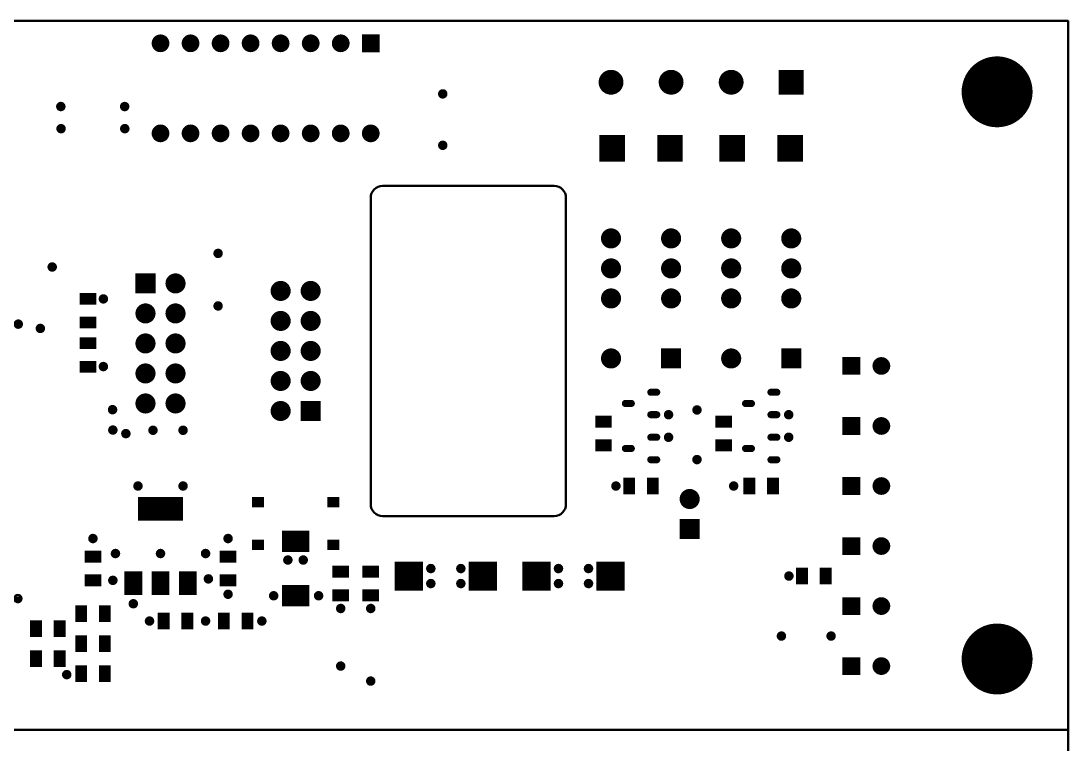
# Model space of a CAD drawing. Extents: x -61 to 101, y -94 to 26.
# Drawn here: x 12.3 to 100.9, y -35.2 to 26 of the extents above; entities that cross this region are included whole.
import ezdxf

# ---------------------------------------------------------------- set-up
doc = ezdxf.new("R2010")
doc.units = 0
doc.header["$MEASUREMENT"] = 0
doc.layers.add('BOARD', color=7, linetype='CONTINUOUS', lineweight=50)
doc.layers.add('TOP', color=5, linetype='CONTINUOUS')

msp = doc.modelspace()

# ---------------------------------------------------------------- linework, layer by layer
at = {"layer": 'BOARD'}
for points in [[(-61.12, -33.975), (100.88, -33.975), (100.88, 26.025), (-61.12, 26.025)], [(100.88, -33.975), (-61.12, -33.975), (-61.12, -93.975), (100.88, -93.975)]]:
    msp.add_lwpolyline(points, close=True, dxfattribs=at)
for points in [[(42.91, 12.065, 0.414214), (41.91, 11.065)], [(58.42, 11.065, 0.414214), (57.42, 12.065)], [(41.91, -14.875, 0.414214), (42.91, -15.875)], [(57.42, -15.875, 0.414214), (58.42, -14.875)]]:
    msp.add_lwpolyline(points, format="xyb", dxfattribs=at)
for points in [[(57.42, 12.065), (42.91, 12.065)], [(41.91, 11.065), (41.91, -14.875)], [(58.42, -14.875), (58.42, 11.065)], [(42.91, -15.875), (57.42, -15.875)]]:
    msp.add_lwpolyline(points, dxfattribs=at)
at = {"layer": 'TOP', "const_width": 0.2}
for points in [[(24.13, 23.48, 1), (24.13, 24.78, 1)], [(26.67, 23.48, 1), (26.67, 24.78, 1)], [(29.21, 23.48, 1), (29.21, 24.78, 1)], [(31.75, 23.48, 1), (31.75, 24.78, 1)], [(34.29, 23.48, 1), (34.29, 24.78, 1)], [(36.83, 23.48, 1), (36.83, 24.78, 1)], [(39.37, 23.48, 1), (39.37, 24.78, 1)], [(94.88, 17.125, 1), (94.88, 22.925, 1)], [(62.23, 19.885, 1), (62.23, 21.785, 1)], [(67.31, 19.885, 1), (67.31, 21.785, 1)], [(72.39, 19.885, 1), (72.39, 21.785, 1)], [(48, 19.55, 1), (48, 20.15, 1)], [(15.7, 18.48, 1), (15.7, 19.08, 1)], [(21.1, 18.48, 1), (21.1, 19.08, 1)], [(15.72, 16.605, 1), (15.72, 17.205, 1)], [(21.11, 16.605, 1), (21.11, 17.205, 1)], [(24.13, 15.86, 1), (24.13, 17.16, 1)], [(26.67, 15.86, 1), (26.67, 17.16, 1)], [(29.21, 15.86, 1), (29.21, 17.16, 1)], [(31.75, 15.86, 1), (31.75, 17.16, 1)], [(34.29, 15.86, 1), (34.29, 17.16, 1)], [(36.83, 15.86, 1), (36.83, 17.16, 1)], [(39.37, 15.86, 1), (39.37, 17.16, 1)], [(41.91, 15.86, 1), (41.91, 17.16, 1)], [(48, 15.2, 1), (48, 15.8, 1)], [(62.23, 6.87, 1), (62.23, 8.37, 1)], [(67.31, 6.87, 1), (67.31, 8.37, 1)], [(72.39, 6.87, 1), (72.39, 8.37, 1)], [(77.47, 6.87, 1), (77.47, 8.37, 1)], [(29, 6.05, 1), (29, 6.65, 1)], [(14.97, 4.9, 1), (14.97, 5.5, 1)], [(62.23, 4.33, 1), (62.23, 5.83, 1)], [(67.31, 4.33, 1), (67.31, 5.83, 1)], [(72.39, 4.33, 1), (72.39, 5.83, 1)], [(77.47, 4.33, 1), (77.47, 5.83, 1)], [(25.4, 3.06, 1), (25.4, 4.56, 1)], [(34.29, 2.425, 1), (34.29, 3.925, 1)], [(36.83, 2.425, 1), (36.83, 3.925, 1)], [(19.3, 2.2, 1), (19.3, 2.8, 1)], [(62.23, 1.79, 1), (62.23, 3.29, 1)], [(67.31, 1.79, 1), (67.31, 3.29, 1)], [(72.39, 1.79, 1), (72.39, 3.29, 1)], [(77.47, 1.79, 1), (77.47, 3.29, 1)], [(22.86, 0.52, 1), (22.86, 2.02, 1)], [(25.4, 0.52, 1), (25.4, 2.02, 1)], [(29, 1.605, 1), (29, 2.205, 1)], [(34.29, -0.115, 1), (34.29, 1.385, 1)], [(36.83, -0.115, 1), (36.83, 1.385, 1)], [(12.1, 0.065, 1), (12.1, 0.665, 1)], [(13.97, -0.3, 1), (13.97, 0.3, 1)], [(22.86, -2.02, 1), (22.86, -0.52, 1)], [(25.4, -2.02, 1), (25.4, -0.52, 1)], [(34.29, -2.655, 1), (34.29, -1.155, 1)], [(36.83, -2.655, 1), (36.83, -1.155, 1)], [(62.23, -3.29, 1), (62.23, -1.79, 1)], [(72.39, -3.29, 1), (72.39, -1.79, 1)], [(85.09, -3.825, 1), (85.09, -2.525, 1)], [(19.3, -3.525, 1), (19.3, -2.925, 1)], [(22.86, -4.56, 1), (22.86, -3.06, 1)], [(25.4, -4.56, 1), (25.4, -3.06, 1)], [(34.29, -5.195, 1), (34.29, -3.695, 1)], [(36.83, -5.195, 1), (36.83, -3.695, 1)], [(65.595, -5.6, -1), (65.595, -5.2), (66.095, -5.2, -1), (66.095, -5.6)], [(75.755, -5.6, -1), (75.755, -5.2), (76.255, -5.2, -1), (76.255, -5.6)], [(22.86, -7.1, 1), (22.86, -5.6, 1)], [(25.4, -7.1, 1), (25.4, -5.6, 1)], [(34.29, -7.735, 1), (34.29, -6.235, 1)], [(63.445, -6.55, -1), (63.445, -6.15), (63.945, -6.15, -1), (63.945, -6.55)], [(73.605, -6.55, -1), (73.605, -6.15), (74.105, -6.15, -1), (74.105, -6.55)], [(20.075, -7.175, 1), (20.075, -6.575, 1)], [(65.595, -7.5, -1), (65.595, -7.1), (66.095, -7.1, -1), (66.095, -7.5)], [(67.095, -7.6, 1), (67.095, -7, 1)], [(69.5, -7.2, 1), (69.5, -6.6, 1)], [(75.755, -7.5, -1), (75.755, -7.1), (76.255, -7.1, -1), (76.255, -7.5)], [(77.255, -7.6, 1), (77.255, -7, 1)], [(85.09, -8.905, 1), (85.09, -7.605, 1)], [(20.1, -8.9, 1), (20.1, -8.3, 1)], [(21.2, -9.2, 1), (21.2, -8.6, 1)], [(23.495, -8.92, 1), (23.495, -8.32, 1)], [(26.035, -8.92, 1), (26.035, -8.32, 1)], [(67.095, -9.51, 1), (67.095, -8.91, 1)], [(77.255, -9.51, 1), (77.255, -8.91, 1)], [(65.595, -9.41, -1), (65.595, -9.01), (66.095, -9.01, -1), (66.095, -9.41)], [(75.755, -9.41, -1), (75.755, -9.01), (76.255, -9.01, -1), (76.255, -9.41)], [(63.445, -10.36, -1), (63.445, -9.96), (63.945, -9.96, -1), (63.945, -10.36)], [(73.605, -10.36, -1), (73.605, -9.96), (74.105, -9.96, -1), (74.105, -10.36)], [(65.595, -11.31, -1), (65.595, -10.91), (66.095, -10.91, -1), (66.095, -11.31)], [(69.5, -11.4, 1), (69.5, -10.8, 1)], [(75.755, -11.31, -1), (75.755, -10.91), (76.255, -10.91, -1), (76.255, -11.31)], [(22.225, -13.635, 1), (22.225, -13.035, 1)], [(26.035, -13.635, 1), (26.035, -13.035, 1)], [(62.645, -13.635, 1), (62.645, -13.035, 1)], [(72.602, -13.635, 1), (72.602, -13.035, 1)], [(85.09, -13.985, 1), (85.09, -12.685, 1)], [(68.88, -15.185, 1), (68.88, -13.685, 1)], [(18.415, -18.08, 1), (18.415, -17.48, 1)], [(29.845, -18.08, 1), (29.845, -17.48, 1)], [(85.09, -19.065, 1), (85.09, -17.765, 1)], [(20.32, -19.35, 1), (20.32, -18.75, 1)], [(24.13, -19.35, 1), (24.13, -18.75, 1)], [(27.94, -19.35, 1), (27.94, -18.75, 1)], [(34.9, -19.9, 1), (34.9, -19.3, 1)], [(36.2, -19.9, 1), (36.2, -19.3, 1)], [(46.99, -20.62, 1), (46.99, -20.02, 1)], [(49.53, -20.62, 1), (49.53, -20.02, 1)], [(57.785, -20.62, 1), (57.785, -20.02, 1)], [(60.325, -20.62, 1), (60.325, -20.02, 1)], [(20.1, -21.62, 1), (20.1, -21.02, 1)], [(28.181, -21.495, 1), (28.181, -20.895, 1)], [(46.99, -21.89, 1), (46.99, -21.29, 1)], [(49.53, -21.89, 1), (49.53, -21.29, 1)], [(57.785, -21.89, 1), (57.785, -21.29, 1)], [(60.325, -21.89, 1), (60.325, -21.29, 1)], [(77.275, -21.255, 1), (77.275, -20.655, 1)], [(29.845, -22.795, 1), (29.845, -22.195, 1)], [(12.065, -23.16, 1), (12.065, -22.56, 1)], [(21.83, -23.6, 1), (21.83, -23, 1)], [(33.7, -22.922, 1), (33.7, -22.322, 1)], [(37.5, -22.922, 1), (37.5, -22.322, 1)], [(85.09, -24.145, 1), (85.09, -22.845, 1)], [(39.37, -24, 1), (39.37, -23.4, 1)], [(41.91, -24, 1), (41.91, -23.4, 1)], [(23.2, -25.065, 1), (23.2, -24.465, 1)], [(27.94, -25.065, 1), (27.94, -24.465, 1)], [(32.7, -25.065, 1), (32.7, -24.465, 1)], [(76.64, -26.335, 1), (76.64, -25.735, 1)], [(80.84, -26.335, 1), (80.84, -25.735, 1)], [(94.88, -30.875, 1), (94.88, -25.075, 1)], [(39.37, -28.875, 1), (39.37, -28.275, 1)], [(85.09, -29.225, 1), (85.09, -27.925, 1)], [(16.2, -29.6, 1), (16.2, -29, 1)], [(41.91, -30.145, 1), (41.91, -29.545, 1)]]:
    msp.add_lwpolyline(points, format="xyb", close=True, dxfattribs=at)
for points in [[(41.26, 23.48), (41.26, 24.78), (42.56, 24.78), (42.56, 23.48)], [(76.52, 19.885), (76.52, 21.785), (78.42, 21.785), (78.42, 19.885)], [(61.34, 14.21), (61.34, 16.27), (63.3, 16.27), (63.3, 14.21)], [(66.24, 14.21), (66.24, 16.27), (68.2, 16.27), (68.2, 14.21)], [(71.5, 14.21), (71.5, 16.27), (73.46, 16.27), (73.46, 14.21)], [(76.4, 14.21), (76.4, 16.27), (78.36, 16.27), (78.36, 14.21)], [(22.11, 3.06), (22.11, 4.56), (23.61, 4.56), (23.61, 3.06)], [(17.4, 2.1), (17.4, 2.9), (18.6, 2.9), (18.6, 2.1)], [(17.4, 0.1), (17.4, 0.9), (18.6, 0.9), (18.6, 0.1)], [(17.4, -1.65), (17.4, -0.85), (18.6, -0.85), (18.6, -1.65)], [(66.56, -3.29), (66.56, -1.79), (68.06, -1.79), (68.06, -3.29)], [(76.72, -3.29), (76.72, -1.79), (78.22, -1.79), (78.22, -3.29)], [(81.9, -3.825), (81.9, -2.525), (83.2, -2.525), (83.2, -3.825)], [(17.4, -3.65), (17.4, -2.85), (18.6, -2.85), (18.6, -3.65)], [(36.08, -7.735), (36.08, -6.235), (37.58, -6.235), (37.58, -7.735)], [(60.995, -8.29), (60.995, -7.49), (62.195, -7.49), (62.195, -8.29)], [(71.155, -8.29), (71.155, -7.49), (72.355, -7.49), (72.355, -8.29)], [(81.9, -8.905), (81.9, -7.605), (83.2, -7.605), (83.2, -8.905)], [(60.995, -10.29), (60.995, -9.49), (62.195, -9.49), (62.195, -10.29)], [(71.155, -10.29), (71.155, -9.49), (72.355, -9.49), (72.355, -10.29)], [(63.37, -13.935), (63.37, -12.735), (64.17, -12.735), (64.17, -13.935)], [(65.37, -13.935), (65.37, -12.735), (66.17, -12.735), (66.17, -13.935)], [(73.53, -13.935), (73.53, -12.735), (74.33, -12.735), (74.33, -13.935)], [(75.53, -13.935), (75.53, -12.735), (76.33, -12.735), (76.33, -13.935)], [(81.9, -13.985), (81.9, -12.685), (83.2, -12.685), (83.2, -13.985)], [(22.33, -16.165), (22.33, -14.365), (25.93, -14.365), (25.93, -16.165)], [(31.975, -15.045), (31.975, -14.365), (32.795, -14.365), (32.795, -15.045)], [(38.325, -15.045), (38.325, -14.365), (39.145, -14.365), (39.145, -15.045)], [(68.13, -17.725), (68.13, -16.225), (69.63, -16.225), (69.63, -17.725)], [(34.51, -18.818), (34.51, -17.218), (36.61, -17.218), (36.61, -18.818)], [(81.9, -19.065), (81.9, -17.765), (83.2, -17.765), (83.2, -19.065)], [(31.975, -18.655), (31.975, -17.975), (32.795, -17.975), (32.795, -18.655)], [(38.325, -18.655), (38.325, -17.975), (39.145, -17.975), (39.145, -18.655)], [(17.815, -19.72), (17.815, -18.92), (19.015, -18.92), (19.015, -19.72)], [(29.245, -19.72), (29.245, -18.92), (30.445, -18.92), (30.445, -19.72)], [(38.77, -20.99), (38.77, -20.19), (39.97, -20.19), (39.97, -20.99)], [(41.31, -20.99), (41.31, -20.19), (42.51, -20.19), (42.51, -20.99)], [(44.035, -22.08), (44.035, -19.83), (46.235, -19.83), (46.235, -22.08)], [(50.285, -22.08), (50.285, -19.83), (52.485, -19.83), (52.485, -22.08)], [(54.83, -22.08), (54.83, -19.83), (57.03, -19.83), (57.03, -22.08)], [(61.08, -22.08), (61.08, -19.83), (63.28, -19.83), (63.28, -22.08)], [(77.975, -21.555), (77.975, -20.355), (78.775, -20.355), (78.775, -21.555)], [(79.975, -21.555), (79.975, -20.355), (80.775, -20.355), (80.775, -21.555)], [(17.815, -21.72), (17.815, -20.92), (19.015, -20.92), (19.015, -21.72)], [(21.18, -22.465), (21.18, -20.665), (22.48, -20.665), (22.48, -22.465)], [(23.48, -22.465), (23.48, -20.665), (24.78, -20.665), (24.78, -22.465)], [(25.78, -22.465), (25.78, -20.665), (27.08, -20.665), (27.08, -22.465)], [(29.245, -21.72), (29.245, -20.92), (30.445, -20.92), (30.445, -21.72)], [(34.51, -23.422), (34.51, -21.822), (36.61, -21.822), (36.61, -23.422)], [(38.77, -22.99), (38.77, -22.19), (39.97, -22.19), (39.97, -22.99)], [(41.31, -22.99), (41.31, -22.19), (42.51, -22.19), (42.51, -22.99)], [(81.9, -24.145), (81.9, -22.845), (83.2, -22.845), (83.2, -24.145)], [(17.015, -24.73), (17.015, -23.53), (17.815, -23.53), (17.815, -24.73)], [(19.015, -24.73), (19.015, -23.53), (19.815, -23.53), (19.815, -24.73)], [(13.205, -26), (13.205, -24.8), (14.005, -24.8), (14.005, -26)], [(15.205, -26), (15.205, -24.8), (16.005, -24.8), (16.005, -26)], [(24, -25.365), (24, -24.165), (24.8, -24.165), (24.8, -25.365)], [(26, -25.365), (26, -24.165), (26.8, -24.165), (26.8, -25.365)], [(29.08, -25.365), (29.08, -24.165), (29.88, -24.165), (29.88, -25.365)], [(31.08, -25.365), (31.08, -24.165), (31.88, -24.165), (31.88, -25.365)], [(17.015, -27.27), (17.015, -26.07), (17.815, -26.07), (17.815, -27.27)], [(19.015, -27.27), (19.015, -26.07), (19.815, -26.07), (19.815, -27.27)], [(13.205, -28.54), (13.205, -27.34), (14.005, -27.34), (14.005, -28.54)], [(15.205, -28.54), (15.205, -27.34), (16.005, -27.34), (16.005, -28.54)], [(81.9, -29.225), (81.9, -27.925), (83.2, -27.925), (83.2, -29.225)], [(17.015, -29.81), (17.015, -28.61), (17.815, -28.61), (17.815, -29.81)], [(19.015, -29.81), (19.015, -28.61), (19.815, -28.61), (19.815, -29.81)]]:
    msp.add_lwpolyline(points, close=True, dxfattribs=at)
for points in [[(23.484, 24.2), (24.776, 24.2)], [(23.494, 24), (24.766, 24)], [(23.539, 24.4), (24.721, 24.4)], [(23.682, 24.6), (24.578, 24.6)], [(26.024, 24.2), (27.316, 24.2)], [(26.034, 24), (27.306, 24)], [(26.079, 24.4), (27.261, 24.4)], [(26.222, 24.6), (27.118, 24.6)], [(28.564, 24.2), (29.856, 24.2)], [(28.574, 24), (29.846, 24)], [(28.619, 24.4), (29.801, 24.4)], [(28.762, 24.6), (29.658, 24.6)], [(31.104, 24.2), (32.396, 24.2)], [(31.114, 24), (32.386, 24)], [(31.159, 24.4), (32.341, 24.4)], [(31.302, 24.6), (32.198, 24.6)], [(33.644, 24.2), (34.936, 24.2)], [(33.654, 24), (34.926, 24)], [(33.699, 24.4), (34.881, 24.4)], [(33.842, 24.6), (34.738, 24.6)], [(36.184, 24.2), (37.476, 24.2)], [(36.194, 24), (37.466, 24)], [(36.239, 24.4), (37.421, 24.4)], [(36.382, 24.6), (37.278, 24.6)], [(38.724, 24.2), (40.016, 24.2)], [(38.734, 24), (40.006, 24)], [(38.779, 24.4), (39.961, 24.4)], [(38.922, 24.6), (39.818, 24.6)], [(41.26, 24.6), (42.56, 24.6)], [(41.26, 24.4), (42.56, 24.4)], [(41.26, 24.2), (42.56, 24.2)], [(41.26, 24), (42.56, 24)], [(23.57, 23.8), (24.69, 23.8)], [(23.754, 23.6), (24.506, 23.6)], [(26.11, 23.8), (27.23, 23.8)], [(26.294, 23.6), (27.046, 23.6)], [(28.65, 23.8), (29.77, 23.8)], [(28.834, 23.6), (29.586, 23.6)], [(31.19, 23.8), (32.31, 23.8)], [(31.374, 23.6), (32.126, 23.6)], [(33.73, 23.8), (34.85, 23.8)], [(33.914, 23.6), (34.666, 23.6)], [(36.27, 23.8), (37.39, 23.8)], [(36.454, 23.6), (37.206, 23.6)], [(38.81, 23.8), (39.93, 23.8)], [(38.994, 23.6), (39.746, 23.6)], [(41.26, 23.8), (42.56, 23.8)], [(41.26, 23.6), (42.56, 23.6)], [(92.962, 22.2), (96.798, 22.2)], [(93.216, 22.4), (96.544, 22.4)], [(93.547, 22.6), (96.213, 22.6)], [(94.038, 22.8), (95.722, 22.8)], [(61.353, 21.2), (63.107, 21.2)], [(61.467, 21.4), (62.993, 21.4)], [(61.667, 21.6), (62.793, 21.6)], [(66.433, 21.2), (68.187, 21.2)], [(66.547, 21.4), (68.073, 21.4)], [(66.747, 21.6), (67.873, 21.6)], [(71.513, 21.2), (73.267, 21.2)], [(71.627, 21.4), (73.153, 21.4)], [(71.827, 21.6), (72.953, 21.6)], [(76.52, 21.6), (78.42, 21.6)], [(76.52, 21.4), (78.42, 21.4)], [(76.52, 21.2), (78.42, 21.2)], [(92.229, 21.2), (97.531, 21.2)], [(92.327, 21.4), (97.433, 21.4)], [(92.445, 21.6), (97.315, 21.6)], [(92.587, 21.8), (97.173, 21.8)], [(92.757, 22), (97.003, 22)], [(61.281, 20.8), (63.179, 20.8)], [(61.295, 21), (63.165, 21)], [(61.31, 20.6), (63.15, 20.6)], [(61.386, 20.4), (63.074, 20.4)], [(66.361, 20.8), (68.259, 20.8)], [(66.375, 21), (68.245, 21)], [(66.39, 20.6), (68.23, 20.6)], [(66.466, 20.4), (68.154, 20.4)], [(71.441, 20.8), (73.339, 20.8)], [(71.455, 21), (73.325, 21)], [(71.47, 20.6), (73.31, 20.6)], [(71.546, 20.4), (73.234, 20.4)], [(76.52, 21), (78.42, 21)], [(76.52, 20.8), (78.42, 20.8)], [(76.52, 20.6), (78.42, 20.6)], [(76.52, 20.4), (78.42, 20.4)], [(92.005, 20.4), (97.755, 20.4)], [(92.038, 20.6), (97.722, 20.6)], [(92.086, 20.8), (97.674, 20.8)], [(92.149, 21), (97.611, 21)], [(47.705, 19.8), (48.295, 19.8)], [(47.741, 20), (48.259, 20)], [(47.835, 19.6), (48.165, 19.6)], [(61.524, 20.2), (62.936, 20.2)], [(61.777, 20), (62.683, 20)], [(66.604, 20.2), (68.016, 20.2)], [(66.857, 20), (67.763, 20)], [(71.684, 20.2), (73.096, 20.2)], [(71.937, 20), (72.843, 20)], [(76.52, 20.2), (78.42, 20.2)], [(76.52, 20), (78.42, 20)], [(91.981, 20), (97.779, 20)], [(91.986, 20.2), (97.774, 20.2)], [(91.989, 19.8), (97.771, 19.8)], [(92.012, 19.6), (97.748, 19.6)], [(92.049, 19.4), (97.711, 19.4)], [(15.401, 18.8), (15.999, 18.8)], [(15.46, 18.6), (15.94, 18.6)], [(15.497, 19), (15.903, 19)], [(20.801, 18.8), (21.399, 18.8)], [(20.86, 18.6), (21.34, 18.6)], [(20.897, 19), (21.303, 19)], [(92.1, 19.2), (97.66, 19.2)], [(92.168, 19), (97.592, 19)], [(92.252, 18.8), (97.508, 18.8)], [(92.355, 18.6), (97.405, 18.6)], [(92.479, 18.4), (97.281, 18.4)], [(92.627, 18.2), (97.133, 18.2)], [(92.805, 18), (96.955, 18)], [(93.021, 17.8), (96.739, 17.8)], [(15.436, 17), (16.004, 17)], [(15.439, 16.8), (16.001, 16.8)], [(15.666, 17.2), (15.774, 17.2)], [(20.826, 17), (21.394, 17)], [(20.829, 16.8), (21.391, 16.8)], [(21.056, 17.2), (21.164, 17.2)], [(23.549, 16.8), (24.711, 16.8)], [(23.703, 17), (24.557, 17)], [(26.089, 16.8), (27.251, 16.8)], [(26.243, 17), (27.097, 17)], [(28.629, 16.8), (29.791, 16.8)], [(28.783, 17), (29.637, 17)], [(31.169, 16.8), (32.331, 16.8)], [(31.323, 17), (32.177, 17)], [(33.709, 16.8), (34.871, 16.8)], [(33.863, 17), (34.717, 17)], [(36.249, 16.8), (37.411, 16.8)], [(36.403, 17), (37.257, 17)], [(38.789, 16.8), (39.951, 16.8)], [(38.943, 17), (39.797, 17)], [(41.329, 16.8), (42.491, 16.8)], [(41.483, 17), (42.337, 17)], [(93.29, 17.6), (96.47, 17.6)], [(93.648, 17.4), (96.112, 17.4)], [(94.225, 17.2), (95.535, 17.2)], [(23.487, 16.6), (24.773, 16.6)], [(23.49, 16.4), (24.77, 16.4)], [(23.559, 16.2), (24.701, 16.2)], [(23.728, 16), (24.532, 16)], [(26.027, 16.6), (27.313, 16.6)], [(26.03, 16.4), (27.31, 16.4)], [(26.099, 16.2), (27.241, 16.2)], [(26.268, 16), (27.072, 16)], [(28.567, 16.6), (29.853, 16.6)], [(28.57, 16.4), (29.85, 16.4)], [(28.639, 16.2), (29.781, 16.2)], [(28.808, 16), (29.612, 16)], [(31.107, 16.6), (32.393, 16.6)], [(31.11, 16.4), (32.39, 16.4)], [(31.179, 16.2), (32.321, 16.2)], [(31.348, 16), (32.152, 16)], [(33.647, 16.6), (34.933, 16.6)], [(33.65, 16.4), (34.93, 16.4)], [(33.719, 16.2), (34.861, 16.2)], [(33.888, 16), (34.692, 16)], [(36.187, 16.6), (37.473, 16.6)], [(36.19, 16.4), (37.47, 16.4)], [(36.259, 16.2), (37.401, 16.2)], [(36.428, 16), (37.232, 16)], [(38.727, 16.6), (40.013, 16.6)], [(38.73, 16.4), (40.01, 16.4)], [(38.799, 16.2), (39.941, 16.2)], [(38.968, 16), (39.772, 16)], [(41.267, 16.6), (42.553, 16.6)], [(41.27, 16.4), (42.55, 16.4)], [(41.339, 16.2), (42.481, 16.2)], [(41.508, 16), (42.312, 16)], [(61.34, 16.2), (63.3, 16.2)], [(61.34, 16), (63.3, 16)], [(66.24, 16.2), (68.2, 16.2)], [(66.24, 16), (68.2, 16)], [(71.5, 16.2), (73.46, 16.2)], [(71.5, 16), (73.46, 16)], [(76.4, 16.2), (78.36, 16.2)], [(76.4, 16), (78.36, 16)], [(47.718, 15.6), (48.282, 15.6)], [(47.718, 15.4), (48.282, 15.4)], [(61.34, 15.8), (63.3, 15.8)], [(61.34, 15.6), (63.3, 15.6)], [(61.34, 15.4), (63.3, 15.4)], [(61.34, 15.2), (63.3, 15.2)], [(61.34, 15), (63.3, 15)], [(66.24, 15.8), (68.2, 15.8)], [(66.24, 15.6), (68.2, 15.6)], [(66.24, 15.4), (68.2, 15.4)], [(66.24, 15.2), (68.2, 15.2)], [(66.24, 15), (68.2, 15)], [(71.5, 15.8), (73.46, 15.8)], [(71.5, 15.6), (73.46, 15.6)], [(71.5, 15.4), (73.46, 15.4)], [(71.5, 15.2), (73.46, 15.2)], [(71.5, 15), (73.46, 15)], [(76.4, 15.8), (78.36, 15.8)], [(76.4, 15.6), (78.36, 15.6)], [(76.4, 15.4), (78.36, 15.4)], [(76.4, 15.2), (78.36, 15.2)], [(76.4, 15), (78.36, 15)], [(61.34, 14.8), (63.3, 14.8)], [(61.34, 14.6), (63.3, 14.6)], [(61.34, 14.4), (63.3, 14.4)], [(66.24, 14.8), (68.2, 14.8)], [(66.24, 14.6), (68.2, 14.6)], [(66.24, 14.4), (68.2, 14.4)], [(71.5, 14.8), (73.46, 14.8)], [(71.5, 14.6), (73.46, 14.6)], [(71.5, 14.4), (73.46, 14.4)], [(76.4, 14.8), (78.36, 14.8)], [(76.4, 14.6), (78.36, 14.6)], [(76.4, 14.4), (78.36, 14.4)], [(61.584, 8), (62.876, 8)], [(61.755, 8.2), (62.705, 8.2)], [(66.664, 8), (67.956, 8)], [(66.835, 8.2), (67.785, 8.2)], [(71.744, 8), (73.036, 8)], [(71.915, 8.2), (72.865, 8.2)], [(76.824, 8), (78.116, 8)], [(76.995, 8.2), (77.945, 8.2)], [(61.481, 7.6), (62.979, 7.6)], [(61.502, 7.8), (62.958, 7.8)], [(61.513, 7.4), (62.947, 7.4)], [(61.609, 7.2), (62.851, 7.2)], [(61.808, 7), (62.652, 7)], [(66.561, 7.6), (68.059, 7.6)], [(66.582, 7.8), (68.038, 7.8)], [(66.593, 7.4), (68.027, 7.4)], [(66.689, 7.2), (67.931, 7.2)], [(66.888, 7), (67.732, 7)], [(71.641, 7.6), (73.139, 7.6)], [(71.662, 7.8), (73.118, 7.8)], [(71.673, 7.4), (73.107, 7.4)], [(71.769, 7.2), (73.011, 7.2)], [(71.968, 7), (72.812, 7)], [(76.721, 7.6), (78.219, 7.6)], [(76.742, 7.8), (78.198, 7.8)], [(76.753, 7.4), (78.187, 7.4)], [(76.849, 7.2), (78.091, 7.2)], [(77.048, 7), (77.892, 7)], [(28.705, 6.4), (29.295, 6.4)], [(28.741, 6.2), (29.259, 6.2)], [(28.835, 6.6), (29.165, 6.6)], [(14.747, 5.4), (15.193, 5.4)], [(61.552, 5.4), (62.908, 5.4)], [(61.69, 5.6), (62.77, 5.6)], [(62.02, 5.8), (62.44, 5.8)], [(66.632, 5.4), (67.988, 5.4)], [(66.77, 5.6), (67.85, 5.6)], [(67.1, 5.8), (67.52, 5.8)], [(71.712, 5.4), (73.068, 5.4)], [(71.85, 5.6), (72.93, 5.6)], [(72.18, 5.8), (72.6, 5.8)], [(76.792, 5.4), (78.148, 5.4)], [(76.93, 5.6), (78.01, 5.6)], [(77.26, 5.8), (77.68, 5.8)], [(14.67, 5.2), (15.27, 5.2)], [(14.747, 5), (15.193, 5)], [(22.11, 4.4), (23.61, 4.4)], [(24.937, 4.4), (25.863, 4.4)], [(61.485, 5), (62.975, 5)], [(61.49, 5.2), (62.97, 5.2)], [(61.535, 4.8), (62.925, 4.8)], [(61.654, 4.6), (62.806, 4.6)], [(61.914, 4.4), (62.546, 4.4)], [(66.565, 5), (68.055, 5)], [(66.57, 5.2), (68.05, 5.2)], [(66.615, 4.8), (68.005, 4.8)], [(66.734, 4.6), (67.886, 4.6)], [(66.994, 4.4), (67.626, 4.4)], [(71.645, 5), (73.135, 5)], [(71.65, 5.2), (73.13, 5.2)], [(71.695, 4.8), (73.085, 4.8)], [(71.814, 4.6), (72.966, 4.6)], [(72.074, 4.4), (72.706, 4.4)], [(76.725, 5), (78.215, 5)], [(76.73, 5.2), (78.21, 5.2)], [(76.775, 4.8), (78.165, 4.8)], [(76.894, 4.6), (78.046, 4.6)], [(77.154, 4.4), (77.786, 4.4)], [(22.11, 4.2), (23.61, 4.2)], [(22.11, 4), (23.61, 4)], [(22.11, 3.8), (23.61, 3.8)], [(22.11, 3.6), (23.61, 3.6)], [(24.651, 3.8), (26.149, 3.8)], [(24.675, 4), (26.125, 4)], [(24.68, 3.6), (26.12, 3.6)], [(24.76, 4.2), (26.04, 4.2)], [(33.673, 3.6), (34.907, 3.6)], [(33.876, 3.8), (34.704, 3.8)], [(36.213, 3.6), (37.447, 3.6)], [(36.416, 3.8), (37.244, 3.8)], [(17.4, 2.8), (18.6, 2.8)], [(17.4, 2.6), (18.6, 2.6)], [(19.018, 2.6), (19.582, 2.6)], [(22.11, 3.4), (23.61, 3.4)], [(22.11, 3.2), (23.61, 3.2)], [(24.772, 3.4), (26.028, 3.4)], [(24.964, 3.2), (25.836, 3.2)], [(33.541, 3.2), (35.039, 3.2)], [(33.561, 3), (35.019, 3)], [(33.575, 3.4), (35.005, 3.4)], [(33.641, 2.8), (34.939, 2.8)], [(33.809, 2.6), (34.771, 2.6)], [(36.081, 3.2), (37.579, 3.2)], [(36.101, 3), (37.559, 3)], [(36.115, 3.4), (37.545, 3.4)], [(36.181, 2.8), (37.479, 2.8)], [(36.349, 2.6), (37.311, 2.6)], [(61.483, 2.6), (62.977, 2.6)], [(61.527, 2.8), (62.933, 2.8)], [(61.638, 3), (62.822, 3)], [(61.874, 3.2), (62.586, 3.2)], [(66.563, 2.6), (68.057, 2.6)], [(66.607, 2.8), (68.013, 2.8)], [(66.718, 3), (67.902, 3)], [(66.954, 3.2), (67.666, 3.2)], [(71.643, 2.6), (73.137, 2.6)], [(71.687, 2.8), (73.093, 2.8)], [(71.798, 3), (72.982, 3)], [(72.034, 3.2), (72.746, 3.2)], [(76.723, 2.6), (78.217, 2.6)], [(76.767, 2.8), (78.173, 2.8)], [(76.878, 3), (78.062, 3)], [(77.114, 3.2), (77.826, 3.2)], [(17.4, 2.4), (18.6, 2.4)], [(17.4, 2.2), (18.6, 2.2)], [(19.018, 2.4), (19.582, 2.4)], [(22.33, 1.8), (23.39, 1.8)], [(22.688, 2), (23.032, 2)], [(24.87, 1.8), (25.93, 1.8)], [(25.228, 2), (25.572, 2)], [(28.716, 2), (29.284, 2)], [(28.719, 1.8), (29.281, 1.8)], [(28.946, 2.2), (29.054, 2.2)], [(61.494, 2.4), (62.966, 2.4)], [(61.562, 2.2), (62.898, 2.2)], [(61.71, 2), (62.75, 2)], [(62.108, 1.8), (62.352, 1.8)], [(66.574, 2.4), (68.046, 2.4)], [(66.642, 2.2), (67.978, 2.2)], [(66.79, 2), (67.83, 2)], [(67.188, 1.8), (67.432, 1.8)], [(71.654, 2.4), (73.126, 2.4)], [(71.722, 2.2), (73.058, 2.2)], [(71.87, 2), (72.91, 2)], [(72.268, 1.8), (72.512, 1.8)], [(76.734, 2.4), (78.206, 2.4)], [(76.802, 2.2), (78.138, 2.2)], [(76.95, 2), (77.99, 2)], [(77.348, 1.8), (77.592, 1.8)], [(17.4, 0.8), (18.6, 0.8)], [(22.114, 1.2), (23.606, 1.2)], [(22.122, 1.4), (23.598, 1.4)], [(22.161, 1), (23.559, 1)], [(22.187, 1.6), (23.533, 1.6)], [(22.276, 0.8), (23.444, 0.8)], [(24.654, 1.2), (26.146, 1.2)], [(24.662, 1.4), (26.138, 1.4)], [(24.701, 1), (26.099, 1)], [(24.727, 1.6), (26.073, 1.6)], [(24.816, 0.8), (25.984, 0.8)], [(33.559, 0.8), (35.021, 0.8)], [(33.635, 1), (34.945, 1)], [(33.797, 1.2), (34.783, 1.2)], [(36.099, 0.8), (37.561, 0.8)], [(36.175, 1), (37.485, 1)], [(36.337, 1.2), (37.323, 1.2)], [(11.803, 0.4), (12.397, 0.4)], [(11.85, 0.2), (12.35, 0.2)], [(11.914, 0.6), (12.286, 0.6)], [(13.67, 0), (14.27, 0)], [(13.747, 0.2), (14.193, 0.2)], [(17.4, 0.6), (18.6, 0.6)], [(17.4, 0.4), (18.6, 0.4)], [(17.4, 0.2), (18.6, 0.2)], [(22.523, 0.6), (23.197, 0.6)], [(25.063, 0.6), (25.737, 0.6)], [(33.541, 0.6), (35.039, 0.6)], [(33.578, 0.4), (35.002, 0.4)], [(33.68, 0.2), (34.9, 0.2)], [(33.891, 0), (34.689, 0)], [(36.081, 0.6), (37.579, 0.6)], [(36.118, 0.4), (37.542, 0.4)], [(36.22, 0.2), (37.44, 0.2)], [(36.431, 0), (37.229, 0)], [(13.747, -0.2), (14.193, -0.2)], [(22.276, -0.8), (23.444, -0.8)], [(22.523, -0.6), (23.197, -0.6)], [(24.816, -0.8), (25.984, -0.8)], [(25.063, -0.6), (25.737, -0.6)], [(17.4, -1), (18.6, -1)], [(17.4, -1.2), (18.6, -1.2)], [(17.4, -1.4), (18.6, -1.4)], [(17.4, -1.6), (18.6, -1.6)], [(22.114, -1.2), (23.606, -1.2)], [(22.122, -1.4), (23.598, -1.4)], [(22.161, -1), (23.559, -1)], [(22.187, -1.6), (23.533, -1.6)], [(22.33, -1.8), (23.39, -1.8)], [(24.654, -1.2), (26.146, -1.2)], [(24.662, -1.4), (26.138, -1.4)], [(24.701, -1), (26.099, -1)], [(24.727, -1.6), (26.073, -1.6)], [(24.87, -1.8), (25.93, -1.8)], [(33.548, -1.8), (35.032, -1.8)], [(33.605, -1.6), (34.975, -1.6)], [(33.736, -1.4), (34.844, -1.4)], [(34.035, -1.2), (34.545, -1.2)], [(36.088, -1.8), (37.572, -1.8)], [(36.145, -1.6), (37.515, -1.6)], [(36.276, -1.4), (37.384, -1.4)], [(36.575, -1.2), (37.085, -1.2)], [(62.108, -1.8), (62.352, -1.8)], [(66.56, -1.8), (68.06, -1.8)], [(72.268, -1.8), (72.512, -1.8)], [(76.72, -1.8), (78.22, -1.8)], [(22.688, -2), (23.032, -2)], [(25.228, -2), (25.572, -2)], [(33.547, -2), (35.033, -2)], [(33.601, -2.2), (34.979, -2.2)], [(33.727, -2.4), (34.853, -2.4)], [(34.009, -2.6), (34.571, -2.6)], [(36.087, -2), (37.573, -2)], [(36.141, -2.2), (37.519, -2.2)], [(36.267, -2.4), (37.393, -2.4)], [(36.549, -2.6), (37.111, -2.6)], [(61.483, -2.6), (62.977, -2.6)], [(61.494, -2.4), (62.966, -2.4)], [(61.562, -2.2), (62.898, -2.2)], [(61.71, -2), (62.75, -2)], [(66.56, -2), (68.06, -2)], [(66.56, -2.2), (68.06, -2.2)], [(66.56, -2.4), (68.06, -2.4)], [(66.56, -2.6), (68.06, -2.6)], [(71.643, -2.6), (73.137, -2.6)], [(71.654, -2.4), (73.126, -2.4)], [(71.722, -2.2), (73.058, -2.2)], [(71.87, -2), (72.91, -2)], [(76.72, -2), (78.22, -2)], [(76.72, -2.2), (78.22, -2.2)], [(76.72, -2.4), (78.22, -2.4)], [(76.72, -2.6), (78.22, -2.6)], [(81.9, -2.6), (83.2, -2.6)], [(84.787, -2.6), (85.393, -2.6)], [(17.4, -3), (18.6, -3)], [(17.4, -3.2), (18.6, -3.2)], [(17.4, -3.4), (18.6, -3.4)], [(17.4, -3.6), (18.6, -3.6)], [(19.002, -3.2), (19.598, -3.2)], [(19.057, -3.4), (19.543, -3.4)], [(19.102, -3), (19.498, -3)], [(22.14, -3.6), (23.58, -3.6)], [(22.232, -3.4), (23.488, -3.4)], [(22.424, -3.2), (23.296, -3.2)], [(24.68, -3.6), (26.12, -3.6)], [(24.772, -3.4), (26.028, -3.4)], [(24.964, -3.2), (25.836, -3.2)], [(61.527, -2.8), (62.933, -2.8)], [(61.638, -3), (62.822, -3)], [(61.874, -3.2), (62.586, -3.2)], [(66.56, -2.8), (68.06, -2.8)], [(66.56, -3), (68.06, -3)], [(66.56, -3.2), (68.06, -3.2)], [(71.687, -2.8), (73.093, -2.8)], [(71.798, -3), (72.982, -3)], [(72.034, -3.2), (72.746, -3.2)], [(76.72, -2.8), (78.22, -2.8)], [(76.72, -3), (78.22, -3)], [(76.72, -3.2), (78.22, -3.2)], [(81.9, -2.8), (83.2, -2.8)], [(81.9, -3), (83.2, -3)], [(81.9, -3.2), (83.2, -3.2)], [(81.9, -3.4), (83.2, -3.4)], [(81.9, -3.6), (83.2, -3.6)], [(84.441, -3.2), (85.739, -3.2)], [(84.465, -3), (85.715, -3)], [(84.481, -3.4), (85.699, -3.4)], [(84.56, -2.8), (85.62, -2.8)], [(84.599, -3.6), (85.581, -3.6)], [(22.111, -3.8), (23.609, -3.8)], [(22.135, -4), (23.585, -4)], [(22.22, -4.2), (23.5, -4.2)], [(22.397, -4.4), (23.323, -4.4)], [(24.651, -3.8), (26.149, -3.8)], [(24.675, -4), (26.125, -4)], [(24.76, -4.2), (26.04, -4.2)], [(24.937, -4.4), (25.863, -4.4)], [(33.542, -4.4), (35.038, -4.4)], [(33.582, -4.2), (34.998, -4.2)], [(33.687, -4), (34.893, -4)], [(33.908, -3.8), (34.672, -3.8)], [(36.082, -4.4), (37.578, -4.4)], [(36.122, -4.2), (37.538, -4.2)], [(36.227, -4), (37.433, -4)], [(36.448, -3.8), (37.212, -3.8)], [(81.9, -3.8), (83.2, -3.8)], [(84.912, -3.8), (85.268, -3.8)], [(33.557, -4.6), (35.023, -4.6)], [(33.63, -4.8), (34.95, -4.8)], [(33.786, -5), (34.794, -5)], [(36.097, -4.6), (37.563, -4.6)], [(36.17, -4.8), (37.49, -4.8)], [(36.326, -5), (37.334, -5)], [(65.395, -5.4), (66.295, -5.4)], [(65.595, -5.2), (66.095, -5.2)], [(75.555, -5.4), (76.455, -5.4)], [(75.755, -5.2), (76.255, -5.2)], [(22.126, -6.2), (23.594, -6.2)], [(22.197, -6), (23.523, -6)], [(22.351, -5.8), (23.369, -5.8)], [(24.666, -6.2), (26.134, -6.2)], [(24.737, -6), (26.063, -6)], [(24.891, -5.8), (25.909, -5.8)], [(63.313, -6.2), (64.077, -6.2)], [(65.595, -5.6), (66.095, -5.6)], [(73.473, -6.2), (74.237, -6.2)], [(75.755, -5.6), (76.255, -5.6)], [(19.785, -6.8), (20.365, -6.8)], [(19.803, -7), (20.347, -7)], [(19.956, -6.6), (20.194, -6.6)], [(22.112, -6.4), (23.608, -6.4)], [(22.153, -6.6), (23.567, -6.6)], [(22.26, -6.8), (23.46, -6.8)], [(22.486, -7), (23.234, -7)], [(24.652, -6.4), (26.148, -6.4)], [(24.693, -6.6), (26.107, -6.6)], [(24.8, -6.8), (26, -6.8)], [(25.026, -7), (25.774, -7)], [(33.541, -7), (35.039, -7)], [(33.564, -6.8), (35.016, -6.8)], [(33.647, -6.6), (34.933, -6.6)], [(33.821, -6.4), (34.759, -6.4)], [(36.08, -6.4), (37.58, -6.4)], [(36.08, -6.6), (37.58, -6.6)], [(36.08, -6.8), (37.58, -6.8)], [(36.08, -7), (37.58, -7)], [(63.252, -6.4), (64.138, -6.4)], [(69.218, -6.8), (69.782, -6.8)], [(69.218, -7), (69.782, -7)], [(73.412, -6.4), (74.298, -6.4)], [(33.572, -7.2), (35.008, -7.2)], [(33.666, -7.4), (34.914, -7.4)], [(33.861, -7.6), (34.719, -7.6)], [(36.08, -7.2), (37.58, -7.2)], [(36.08, -7.4), (37.58, -7.4)], [(36.08, -7.6), (37.58, -7.6)], [(60.995, -7.6), (62.195, -7.6)], [(60.995, -7.8), (62.195, -7.8)], [(60.995, -8), (62.195, -8)], [(65.422, -7.2), (66.268, -7.2)], [(65.422, -7.4), (66.268, -7.4)], [(66.813, -7.2), (67.377, -7.2)], [(66.813, -7.4), (67.377, -7.4)], [(71.155, -7.6), (72.355, -7.6)], [(71.155, -7.8), (72.355, -7.8)], [(71.155, -8), (72.355, -8)], [(75.582, -7.2), (76.428, -7.2)], [(75.582, -7.4), (76.428, -7.4)], [(76.973, -7.2), (77.537, -7.2)], [(76.973, -7.4), (77.537, -7.4)], [(81.9, -7.8), (83.2, -7.8)], [(81.9, -8), (83.2, -8)], [(84.493, -8), (85.687, -8)], [(84.626, -7.8), (85.554, -7.8)], [(19.8, -8.6), (20.4, -8.6)], [(19.877, -8.4), (20.323, -8.4)], [(19.877, -8.8), (20.323, -8.8)], [(20.918, -8.8), (21.482, -8.8)], [(23.196, -8.6), (23.794, -8.6)], [(23.255, -8.8), (23.735, -8.8)], [(23.292, -8.4), (23.698, -8.4)], [(25.736, -8.6), (26.334, -8.6)], [(25.795, -8.8), (26.275, -8.8)], [(25.832, -8.4), (26.238, -8.4)], [(60.995, -8.2), (62.195, -8.2)], [(71.155, -8.2), (72.355, -8.2)], [(81.9, -8.2), (83.2, -8.2)], [(81.9, -8.4), (83.2, -8.4)], [(81.9, -8.6), (83.2, -8.6)], [(81.9, -8.8), (83.2, -8.8)], [(84.443, -8.2), (85.737, -8.2)], [(84.457, -8.4), (85.723, -8.4)], [(84.54, -8.6), (85.64, -8.6)], [(84.736, -8.8), (85.444, -8.8)], [(20.918, -9), (21.482, -9)], [(60.995, -9.6), (62.195, -9.6)], [(60.995, -9.8), (62.195, -9.8)], [(65.396, -9.2), (66.294, -9.2)], [(65.533, -9.4), (66.157, -9.4)], [(66.796, -9.2), (67.394, -9.2)], [(66.863, -9.4), (67.327, -9.4)], [(66.881, -9), (67.309, -9)], [(71.155, -9.6), (72.355, -9.6)], [(71.155, -9.8), (72.355, -9.8)], [(75.556, -9.2), (76.454, -9.2)], [(75.693, -9.4), (76.317, -9.4)], [(76.956, -9.2), (77.554, -9.2)], [(77.023, -9.4), (77.487, -9.4)], [(77.041, -9), (77.469, -9)], [(60.995, -10), (62.195, -10)], [(60.995, -10.2), (62.195, -10.2)], [(63.25, -10.2), (64.14, -10.2)], [(63.325, -10), (64.065, -10)], [(71.155, -10), (72.355, -10)], [(71.155, -10.2), (72.355, -10.2)], [(73.41, -10.2), (74.3, -10.2)], [(73.485, -10), (74.225, -10)], [(65.417, -11.2), (66.273, -11.2)], [(65.428, -11), (66.262, -11)], [(69.218, -11), (69.782, -11)], [(69.218, -11.2), (69.782, -11.2)], [(75.577, -11.2), (76.433, -11.2)], [(75.588, -11), (76.422, -11)], [(21.958, -13.2), (22.492, -13.2)], [(25.768, -13.2), (26.302, -13.2)], [(62.378, -13.2), (62.912, -13.2)], [(63.37, -12.8), (64.17, -12.8)], [(63.37, -13), (64.17, -13)], [(63.37, -13.2), (64.17, -13.2)], [(65.37, -12.8), (66.17, -12.8)], [(65.37, -13), (66.17, -13)], [(65.37, -13.2), (66.17, -13.2)], [(72.335, -13.2), (72.869, -13.2)], [(73.53, -12.8), (74.33, -12.8)], [(73.53, -13), (74.33, -13)], [(73.53, -13.2), (74.33, -13.2)], [(75.53, -12.8), (76.33, -12.8)], [(75.53, -13), (76.33, -13)], [(75.53, -13.2), (76.33, -13.2)], [(81.9, -12.8), (83.2, -12.8)], [(81.9, -13), (83.2, -13)], [(81.9, -13.2), (83.2, -13.2)], [(84.455, -13.2), (85.725, -13.2)], [(84.533, -13), (85.647, -13)], [(84.721, -12.8), (85.459, -12.8)], [(21.933, -13.4), (22.517, -13.4)], [(22.085, -13.6), (22.365, -13.6)], [(25.743, -13.4), (26.327, -13.4)], [(25.895, -13.6), (26.175, -13.6)], [(62.353, -13.4), (62.937, -13.4)], [(62.505, -13.6), (62.785, -13.6)], [(63.37, -13.4), (64.17, -13.4)], [(63.37, -13.6), (64.17, -13.6)], [(63.37, -13.8), (64.17, -13.8)], [(65.37, -13.4), (66.17, -13.4)], [(65.37, -13.6), (66.17, -13.6)], [(65.37, -13.8), (66.17, -13.8)], [(68.168, -14.2), (69.592, -14.2)], [(68.27, -14), (69.49, -14)], [(68.481, -13.8), (69.279, -13.8)], [(72.31, -13.4), (72.894, -13.4)], [(72.462, -13.6), (72.742, -13.6)], [(73.53, -13.4), (74.33, -13.4)], [(73.53, -13.6), (74.33, -13.6)], [(73.53, -13.8), (74.33, -13.8)], [(75.53, -13.4), (76.33, -13.4)], [(75.53, -13.6), (76.33, -13.6)], [(75.53, -13.8), (76.33, -13.8)], [(81.9, -13.4), (83.2, -13.4)], [(81.9, -13.6), (83.2, -13.6)], [(81.9, -13.8), (83.2, -13.8)], [(84.444, -13.4), (85.736, -13.4)], [(84.497, -13.6), (85.683, -13.6)], [(84.636, -13.8), (85.544, -13.8)], [(22.33, -14.4), (25.93, -14.4)], [(22.33, -14.6), (25.93, -14.6)], [(22.33, -14.8), (25.93, -14.8)], [(22.33, -15), (25.93, -15)], [(31.975, -14.4), (32.795, -14.4)], [(31.975, -14.6), (32.795, -14.6)], [(31.975, -14.8), (32.795, -14.8)], [(31.975, -15), (32.795, -15)], [(38.325, -14.4), (39.145, -14.4)], [(38.325, -14.6), (39.145, -14.6)], [(38.325, -14.8), (39.145, -14.8)], [(38.325, -15), (39.145, -15)], [(68.131, -14.4), (69.629, -14.4)], [(68.149, -14.6), (69.611, -14.6)], [(68.225, -14.8), (69.535, -14.8)], [(68.387, -15), (69.373, -15)], [(22.33, -15.2), (25.93, -15.2)], [(22.33, -15.4), (25.93, -15.4)], [(22.33, -15.6), (25.93, -15.6)], [(22.33, -15.8), (25.93, -15.8)], [(22.33, -16), (25.93, -16)], [(68.13, -16.4), (69.63, -16.4)], [(68.13, -16.6), (69.63, -16.6)], [(68.13, -16.8), (69.63, -16.8)], [(18.116, -17.8), (18.714, -17.8)], [(18.175, -17.6), (18.655, -17.6)], [(29.546, -17.8), (30.144, -17.8)], [(29.605, -17.6), (30.085, -17.6)], [(34.51, -17.4), (36.61, -17.4)], [(34.51, -17.6), (36.61, -17.6)], [(34.51, -17.8), (36.61, -17.8)], [(68.13, -17), (69.63, -17)], [(68.13, -17.2), (69.63, -17.2)], [(68.13, -17.4), (69.63, -17.4)], [(68.13, -17.6), (69.63, -17.6)], [(81.9, -17.8), (83.2, -17.8)], [(84.88, -17.8), (85.3, -17.8)], [(18.212, -18), (18.618, -18)], [(29.642, -18), (30.048, -18)], [(31.975, -18), (32.795, -18)], [(31.975, -18.2), (32.795, -18.2)], [(31.975, -18.4), (32.795, -18.4)], [(31.975, -18.6), (32.795, -18.6)], [(34.51, -18), (36.61, -18)], [(34.51, -18.2), (36.61, -18.2)], [(34.51, -18.4), (36.61, -18.4)], [(34.51, -18.6), (36.61, -18.6)], [(38.325, -18), (39.145, -18)], [(38.325, -18.2), (39.145, -18.2)], [(38.325, -18.4), (39.145, -18.4)], [(38.325, -18.6), (39.145, -18.6)], [(81.9, -18), (83.2, -18)], [(81.9, -18.2), (83.2, -18.2)], [(81.9, -18.4), (83.2, -18.4)], [(81.9, -18.6), (83.2, -18.6)], [(84.441, -18.4), (85.739, -18.4)], [(84.467, -18.6), (85.713, -18.6)], [(84.477, -18.2), (85.703, -18.2)], [(84.59, -18), (85.59, -18)], [(17.815, -19), (19.015, -19)], [(17.815, -19.2), (19.015, -19.2)], [(17.815, -19.4), (19.015, -19.4)], [(20.025, -19), (20.615, -19)], [(20.061, -19.2), (20.579, -19.2)], [(20.155, -18.8), (20.485, -18.8)], [(23.835, -19), (24.425, -19)], [(23.871, -19.2), (24.389, -19.2)], [(23.965, -18.8), (24.295, -18.8)], [(27.645, -19), (28.235, -19)], [(27.681, -19.2), (28.199, -19.2)], [(27.775, -18.8), (28.105, -18.8)], [(29.245, -19), (30.445, -19)], [(29.245, -19.2), (30.445, -19.2)], [(29.245, -19.4), (30.445, -19.4)], [(34.51, -18.8), (36.61, -18.8)], [(34.677, -19.4), (35.123, -19.4)], [(35.977, -19.4), (36.423, -19.4)], [(81.9, -18.8), (83.2, -18.8)], [(81.9, -19), (83.2, -19)], [(84.567, -18.8), (85.613, -18.8)], [(84.807, -19), (85.373, -19)], [(17.815, -19.6), (19.015, -19.6)], [(29.245, -19.6), (30.445, -19.6)], [(34.6, -19.6), (35.2, -19.6)], [(34.677, -19.8), (35.123, -19.8)], [(35.9, -19.6), (36.5, -19.6)], [(35.977, -19.8), (36.423, -19.8)], [(38.77, -20.2), (39.97, -20.2)], [(38.77, -20.4), (39.97, -20.4)], [(41.31, -20.2), (42.51, -20.2)], [(41.31, -20.4), (42.51, -20.4)], [(44.035, -20), (46.235, -20)], [(44.035, -20.2), (46.235, -20.2)], [(44.035, -20.4), (46.235, -20.4)], [(46.701, -20.4), (47.279, -20.4)], [(46.716, -20.2), (47.264, -20.2)], [(49.241, -20.4), (49.819, -20.4)], [(49.256, -20.2), (49.804, -20.2)], [(50.285, -20), (52.485, -20)], [(50.285, -20.2), (52.485, -20.2)], [(50.285, -20.4), (52.485, -20.4)], [(54.83, -20), (57.03, -20)], [(54.83, -20.2), (57.03, -20.2)], [(54.83, -20.4), (57.03, -20.4)], [(57.496, -20.4), (58.074, -20.4)], [(57.511, -20.2), (58.059, -20.2)], [(60.036, -20.4), (60.614, -20.4)], [(60.051, -20.2), (60.599, -20.2)], [(61.08, -20), (63.28, -20)], [(61.08, -20.2), (63.28, -20.2)], [(61.08, -20.4), (63.28, -20.4)], [(77.975, -20.4), (78.775, -20.4)], [(79.975, -20.4), (80.775, -20.4)], [(17.815, -21), (19.015, -21)], [(17.815, -21.2), (19.015, -21.2)], [(19.826, -21.2), (20.374, -21.2)], [(21.18, -20.8), (22.48, -20.8)], [(21.18, -21), (22.48, -21)], [(21.18, -21.2), (22.48, -21.2)], [(23.48, -20.8), (24.78, -20.8)], [(23.48, -21), (24.78, -21)], [(23.48, -21.2), (24.78, -21.2)], [(25.78, -20.8), (27.08, -20.8)], [(25.78, -21), (27.08, -21)], [(25.78, -21.2), (27.08, -21.2)], [(27.882, -21.2), (28.48, -21.2)], [(27.954, -21), (28.408, -21)], [(29.245, -21), (30.445, -21)], [(29.245, -21.2), (30.445, -21.2)], [(38.77, -20.6), (39.97, -20.6)], [(38.77, -20.8), (39.97, -20.8)], [(41.31, -20.6), (42.51, -20.6)], [(41.31, -20.8), (42.51, -20.8)], [(44.035, -20.6), (46.235, -20.6)], [(44.035, -20.8), (46.235, -20.8)], [(44.035, -21), (46.235, -21)], [(44.035, -21.2), (46.235, -21.2)], [(46.883, -20.6), (47.097, -20.6)], [(49.423, -20.6), (49.637, -20.6)], [(50.285, -20.6), (52.485, -20.6)], [(50.285, -20.8), (52.485, -20.8)], [(50.285, -21), (52.485, -21)], [(50.285, -21.2), (52.485, -21.2)], [(54.83, -20.6), (57.03, -20.6)], [(54.83, -20.8), (57.03, -20.8)], [(54.83, -21), (57.03, -21)], [(54.83, -21.2), (57.03, -21.2)], [(57.678, -20.6), (57.892, -20.6)], [(60.218, -20.6), (60.432, -20.6)], [(61.08, -20.6), (63.28, -20.6)], [(61.08, -20.8), (63.28, -20.8)], [(61.08, -21), (63.28, -21)], [(61.08, -21.2), (63.28, -21.2)], [(76.979, -21), (77.571, -21)], [(77.019, -20.8), (77.531, -20.8)], [(77.102, -21.2), (77.448, -21.2)], [(77.975, -20.6), (78.775, -20.6)], [(77.975, -20.8), (78.775, -20.8)], [(77.975, -21), (78.775, -21)], [(77.975, -21.2), (78.775, -21.2)], [(79.975, -20.6), (80.775, -20.6)], [(79.975, -20.8), (80.775, -20.8)], [(79.975, -21), (80.775, -21)], [(79.975, -21.2), (80.775, -21.2)], [(17.815, -21.4), (19.015, -21.4)], [(17.815, -21.6), (19.015, -21.6)], [(19.811, -21.4), (20.389, -21.4)], [(19.993, -21.6), (20.207, -21.6)], [(21.18, -21.4), (22.48, -21.4)], [(21.18, -21.6), (22.48, -21.6)], [(21.18, -21.8), (22.48, -21.8)], [(21.18, -22), (22.48, -22)], [(21.18, -22.2), (22.48, -22.2)], [(23.48, -21.4), (24.78, -21.4)], [(23.48, -21.6), (24.78, -21.6)], [(23.48, -21.8), (24.78, -21.8)], [(23.48, -22), (24.78, -22)], [(23.48, -22.2), (24.78, -22.2)], [(25.78, -21.4), (27.08, -21.4)], [(25.78, -21.6), (27.08, -21.6)], [(25.78, -21.8), (27.08, -21.8)], [(25.78, -22), (27.08, -22)], [(25.78, -22.2), (27.08, -22.2)], [(27.962, -21.4), (28.4, -21.4)], [(29.245, -21.4), (30.445, -21.4)], [(29.245, -21.6), (30.445, -21.6)], [(29.791, -22.2), (29.899, -22.2)], [(34.51, -22), (36.61, -22)], [(34.51, -22.2), (36.61, -22.2)], [(38.77, -22.2), (39.97, -22.2)], [(41.31, -22.2), (42.51, -22.2)], [(44.035, -21.4), (46.235, -21.4)], [(44.035, -21.6), (46.235, -21.6)], [(44.035, -21.8), (46.235, -21.8)], [(44.035, -22), (46.235, -22)], [(46.691, -21.6), (47.289, -21.6)], [(46.758, -21.4), (47.222, -21.4)], [(46.776, -21.8), (47.204, -21.8)], [(49.231, -21.6), (49.829, -21.6)], [(49.298, -21.4), (49.762, -21.4)], [(49.316, -21.8), (49.744, -21.8)], [(50.285, -21.4), (52.485, -21.4)], [(50.285, -21.6), (52.485, -21.6)], [(50.285, -21.8), (52.485, -21.8)], [(50.285, -22), (52.485, -22)], [(54.83, -21.4), (57.03, -21.4)], [(54.83, -21.6), (57.03, -21.6)], [(54.83, -21.8), (57.03, -21.8)], [(54.83, -22), (57.03, -22)], [(57.486, -21.6), (58.084, -21.6)], [(57.553, -21.4), (58.017, -21.4)], [(57.571, -21.8), (57.999, -21.8)], [(60.026, -21.6), (60.624, -21.6)], [(60.093, -21.4), (60.557, -21.4)], [(60.111, -21.8), (60.539, -21.8)], [(61.08, -21.4), (63.28, -21.4)], [(61.08, -21.6), (63.28, -21.6)], [(61.08, -21.8), (63.28, -21.8)], [(61.08, -22), (63.28, -22)], [(77.975, -21.4), (78.775, -21.4)], [(79.975, -21.4), (80.775, -21.4)], [(11.772, -22.8), (12.358, -22.8)], [(11.8, -23), (12.33, -23)], [(21.18, -22.4), (22.48, -22.4)], [(23.48, -22.4), (24.78, -22.4)], [(25.78, -22.4), (27.08, -22.4)], [(29.561, -22.4), (30.129, -22.4)], [(29.564, -22.6), (30.126, -22.6)], [(33.401, -22.6), (33.999, -22.6)], [(33.459, -22.8), (33.941, -22.8)], [(33.499, -22.4), (33.901, -22.4)], [(34.51, -22.4), (36.61, -22.4)], [(34.51, -22.6), (36.61, -22.6)], [(34.51, -22.8), (36.61, -22.8)], [(34.51, -23), (36.61, -23)], [(37.201, -22.6), (37.799, -22.6)], [(37.259, -22.8), (37.741, -22.8)], [(37.299, -22.4), (37.701, -22.4)], [(38.77, -22.4), (39.97, -22.4)], [(38.77, -22.6), (39.97, -22.6)], [(38.77, -22.8), (39.97, -22.8)], [(41.31, -22.4), (42.51, -22.4)], [(41.31, -22.6), (42.51, -22.6)], [(41.31, -22.8), (42.51, -22.8)], [(81.9, -23), (83.2, -23)], [(84.669, -23), (85.511, -23)], [(17.015, -23.6), (17.815, -23.6)], [(17.015, -23.8), (17.815, -23.8)], [(17.015, -24), (17.815, -24)], [(19.015, -23.6), (19.815, -23.6)], [(19.015, -23.8), (19.815, -23.8)], [(19.015, -24), (19.815, -24)], [(21.548, -23.2), (22.112, -23.2)], [(21.548, -23.4), (22.112, -23.4)], [(34.51, -23.2), (36.61, -23.2)], [(34.51, -23.4), (36.61, -23.4)], [(39.088, -23.6), (39.652, -23.6)], [(39.088, -23.8), (39.652, -23.8)], [(41.628, -23.6), (42.192, -23.6)], [(41.628, -23.8), (42.192, -23.8)], [(81.9, -23.2), (83.2, -23.2)], [(81.9, -23.4), (83.2, -23.4)], [(81.9, -23.6), (83.2, -23.6)], [(81.9, -23.8), (83.2, -23.8)], [(81.9, -24), (83.2, -24)], [(84.447, -23.4), (85.733, -23.4)], [(84.449, -23.6), (85.731, -23.6)], [(84.511, -23.2), (85.669, -23.2)], [(84.517, -23.8), (85.663, -23.8)], [(84.681, -24), (85.499, -24)], [(13.205, -24.8), (14.005, -24.8)], [(15.205, -24.8), (16.005, -24.8)], [(17.015, -24.2), (17.815, -24.2)], [(17.015, -24.4), (17.815, -24.4)], [(17.015, -24.6), (17.815, -24.6)], [(19.015, -24.2), (19.815, -24.2)], [(19.015, -24.4), (19.815, -24.4)], [(19.015, -24.6), (19.815, -24.6)], [(22.903, -24.8), (23.497, -24.8)], [(22.95, -24.6), (23.45, -24.6)], [(24, -24.2), (24.8, -24.2)], [(24, -24.4), (24.8, -24.4)], [(24, -24.6), (24.8, -24.6)], [(24, -24.8), (24.8, -24.8)], [(26, -24.2), (26.8, -24.2)], [(26, -24.4), (26.8, -24.4)], [(26, -24.6), (26.8, -24.6)], [(26, -24.8), (26.8, -24.8)], [(27.643, -24.8), (28.237, -24.8)], [(27.69, -24.6), (28.19, -24.6)], [(29.08, -24.2), (29.88, -24.2)], [(29.08, -24.4), (29.88, -24.4)], [(29.08, -24.6), (29.88, -24.6)], [(29.08, -24.8), (29.88, -24.8)], [(31.08, -24.2), (31.88, -24.2)], [(31.08, -24.4), (31.88, -24.4)], [(31.08, -24.6), (31.88, -24.6)], [(31.08, -24.8), (31.88, -24.8)], [(32.403, -24.8), (32.997, -24.8)], [(32.45, -24.6), (32.95, -24.6)], [(13.205, -25), (14.005, -25)], [(13.205, -25.2), (14.005, -25.2)], [(13.205, -25.4), (14.005, -25.4)], [(13.205, -25.6), (14.005, -25.6)], [(15.205, -25), (16.005, -25)], [(15.205, -25.2), (16.005, -25.2)], [(15.205, -25.4), (16.005, -25.4)], [(15.205, -25.6), (16.005, -25.6)], [(23.014, -25), (23.386, -25)], [(24, -25), (24.8, -25)], [(24, -25.2), (24.8, -25.2)], [(26, -25), (26.8, -25)], [(26, -25.2), (26.8, -25.2)], [(27.754, -25), (28.126, -25)], [(29.08, -25), (29.88, -25)], [(29.08, -25.2), (29.88, -25.2)], [(31.08, -25), (31.88, -25)], [(31.08, -25.2), (31.88, -25.2)], [(32.514, -25), (32.886, -25)], [(93.216, -25.6), (96.544, -25.6)], [(93.547, -25.4), (96.213, -25.4)], [(94.038, -25.2), (95.722, -25.2)], [(13.205, -25.8), (14.005, -25.8)], [(13.205, -26), (14.005, -26)], [(15.205, -25.8), (16.005, -25.8)], [(15.205, -26), (16.005, -26)], [(17.015, -26.2), (17.815, -26.2)], [(17.015, -26.4), (17.815, -26.4)], [(17.015, -26.6), (17.815, -26.6)], [(19.015, -26.2), (19.815, -26.2)], [(19.015, -26.4), (19.815, -26.4)], [(19.015, -26.6), (19.815, -26.6)], [(76.343, -26), (76.937, -26)], [(76.39, -26.2), (76.89, -26.2)], [(76.454, -25.8), (76.826, -25.8)], [(80.543, -26), (81.137, -26)], [(80.59, -26.2), (81.09, -26.2)], [(80.654, -25.8), (81.026, -25.8)], [(92.327, -26.6), (97.433, -26.6)], [(92.445, -26.4), (97.315, -26.4)], [(92.587, -26.2), (97.173, -26.2)], [(92.757, -26), (97.003, -26)], [(92.962, -25.8), (96.798, -25.8)], [(13.205, -27.4), (14.005, -27.4)], [(15.205, -27.4), (16.005, -27.4)], [(17.015, -26.8), (17.815, -26.8)], [(17.015, -27), (17.815, -27)], [(17.015, -27.2), (17.815, -27.2)], [(19.015, -26.8), (19.815, -26.8)], [(19.015, -27), (19.815, -27)], [(19.015, -27.2), (19.815, -27.2)], [(92.038, -27.4), (97.722, -27.4)], [(92.086, -27.2), (97.674, -27.2)], [(92.149, -27), (97.611, -27)], [(92.229, -26.8), (97.531, -26.8)], [(13.205, -27.6), (14.005, -27.6)], [(13.205, -27.8), (14.005, -27.8)], [(13.205, -28), (14.005, -28)], [(13.205, -28.2), (14.005, -28.2)], [(13.205, -28.4), (14.005, -28.4)], [(15.205, -27.6), (16.005, -27.6)], [(15.205, -27.8), (16.005, -27.8)], [(15.205, -28), (16.005, -28)], [(15.205, -28.2), (16.005, -28.2)], [(15.205, -28.4), (16.005, -28.4)], [(39.127, -28.4), (39.613, -28.4)], [(81.9, -28), (83.2, -28)], [(81.9, -28.2), (83.2, -28.2)], [(81.9, -28.4), (83.2, -28.4)], [(84.465, -28.4), (85.715, -28.4)], [(84.56, -28.2), (85.62, -28.2)], [(84.787, -28), (85.393, -28)], [(91.981, -28), (97.779, -28)], [(91.986, -27.8), (97.774, -27.8)], [(91.989, -28.2), (97.771, -28.2)], [(92.005, -27.6), (97.755, -27.6)], [(92.012, -28.4), (97.748, -28.4)], [(15.918, -29.2), (16.482, -29.2)], [(17.015, -28.8), (17.815, -28.8)], [(17.015, -29), (17.815, -29)], [(17.015, -29.2), (17.815, -29.2)], [(19.015, -28.8), (19.815, -28.8)], [(19.015, -29), (19.815, -29)], [(19.015, -29.2), (19.815, -29.2)], [(39.072, -28.6), (39.668, -28.6)], [(39.172, -28.8), (39.568, -28.8)], [(81.9, -28.6), (83.2, -28.6)], [(81.9, -28.8), (83.2, -28.8)], [(81.9, -29), (83.2, -29)], [(81.9, -29.2), (83.2, -29.2)], [(84.441, -28.6), (85.739, -28.6)], [(84.481, -28.8), (85.699, -28.8)], [(84.599, -29), (85.581, -29)], [(84.912, -29.2), (85.268, -29.2)], [(92.049, -28.6), (97.711, -28.6)], [(92.1, -28.8), (97.66, -28.8)], [(92.168, -29), (97.592, -29)], [(92.252, -29.2), (97.508, -29.2)], [(15.918, -29.4), (16.482, -29.4)], [(17.015, -29.4), (17.815, -29.4)], [(17.015, -29.6), (17.815, -29.6)], [(17.015, -29.8), (17.815, -29.8)], [(19.015, -29.4), (19.815, -29.4)], [(19.015, -29.6), (19.815, -29.6)], [(19.015, -29.8), (19.815, -29.8)], [(41.614, -29.8), (42.206, -29.8)], [(41.654, -30), (42.166, -30)], [(41.737, -29.6), (42.083, -29.6)], [(92.355, -29.4), (97.405, -29.4)], [(92.479, -29.6), (97.281, -29.6)], [(92.627, -29.8), (97.133, -29.8)], [(92.805, -30), (96.955, -30)], [(93.021, -30.2), (96.739, -30.2)], [(93.29, -30.4), (96.47, -30.4)], [(93.648, -30.6), (96.112, -30.6)], [(94.225, -30.8), (95.535, -30.8)]]:
    msp.add_lwpolyline(points, dxfattribs=at)

doc.saveas('drawing.dxf')
